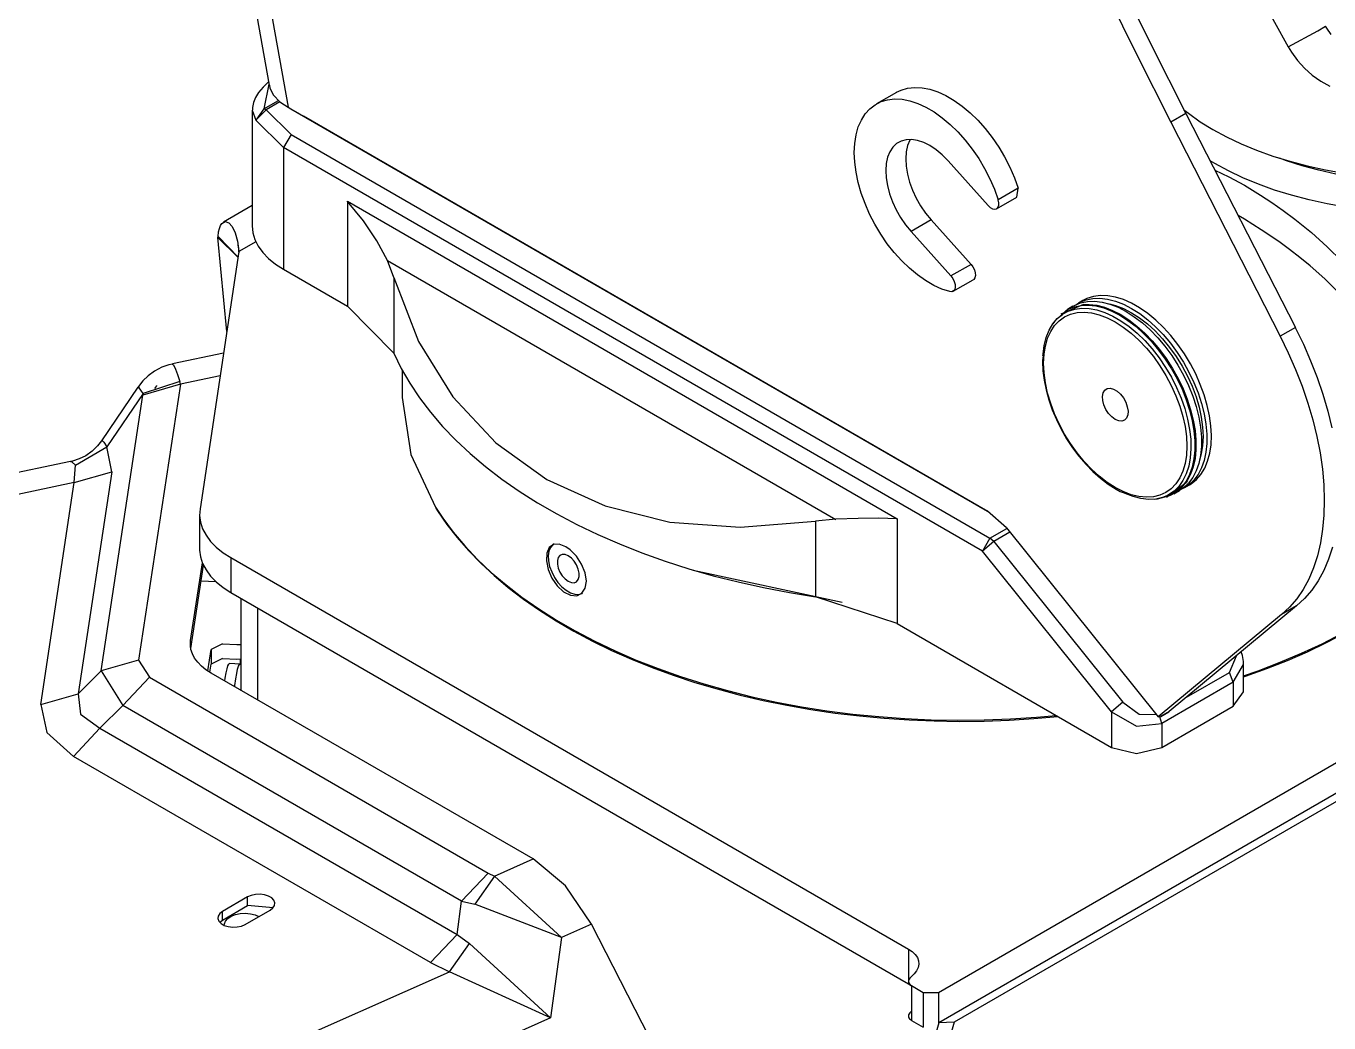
# Model space of a CAD drawing. Extents: x 0 to 258, y 0 to 184.
# Drawn here: x 30.64 to 49, y 73.99 to 88.03 of the extents above; entities that cross this region are included whole.
import ezdxf

# ---------------------------------------------------------------- set-up
doc = ezdxf.new("R2010")
doc.units = 0

msp = doc.modelspace()

# ---------------------------------------------------------------- linework, layer by layer
for p, q in [((23.616276, 146.147016), (34.068892, 87.199246)), ((23.861544, 145.963131), (34.33665, 86.887567)), ((46.741095, 90.764238), (48.430457, 87.737937)), ((46.029377, 88.715532), (46.503034, 87.75499)), ((45.817248, 88.593072), (46.290902, 87.63253)), ((48.430531, 87.738035), (48.846173, 87.964381)), ((48.846173, 87.964381), (48.954419, 88.03051)), ((48.971559, 88.001348), (48.954414, 88.030487)), ((49.035387, 87.913237), (48.971559, 88.001348)), ((46.503034, 87.75499), (46.986861, 86.798091)), ((46.290902, 87.63253), (46.774729, 86.675631)), ((48.430531, 87.738035), (48.475333, 87.663531)), ((48.475333, 87.663531), (48.561045, 87.545405)), ((48.561045, 87.545405), (48.659046, 87.437194)), ((48.659046, 87.437194), (48.76816, 87.340203)), ((34.061129, 87.243418), (33.985451, 87.171854)), ((34.066447, 87.213428), (33.99283, 86.864763)), ((48.76816, 87.340203), (48.887112, 87.255571)), ((48.887112, 87.255571), (49.014511, 87.184281)), ((33.8773, 87.022793), (33.848534, 86.95175)), ((33.921641, 87.095191), (33.8773, 87.022793)), ((33.985451, 87.171854), (33.921641, 87.095191)), ((34.073414, 87.199873), (34.079155, 87.157836)), ((34.079155, 87.157836), (34.131122, 87.055961)), ((34.131122, 87.055961), (34.218133, 86.965)), ((42.90861, 87.097117), (42.625771, 86.933869)), ((42.908689, 87.097167), (42.975097, 87.129248)), ((42.975097, 87.129248), (43.066982, 87.156199)), ((43.066982, 87.156199), (43.165827, 87.167152)), ((43.165827, 87.167152), (43.270475, 87.161993)), ((43.270475, 87.161993), (43.379692, 87.1408)), ((43.379692, 87.1408), (43.49219, 87.103795)), ((43.49219, 87.103795), (43.606649, 87.051424)), ((43.606649, 87.051424), (43.721719, 86.984296)), ((33.832619, 86.84788), (33.832619, 85.216726)), ((33.832672, 86.847843), (33.884266, 86.706212)), ((33.834432, 86.882239), (33.834413, 86.848684)), ((33.848534, 86.95175), (33.834432, 86.882239)), ((33.99283, 86.864763), (33.884266, 86.706212)), ((34.029107, 86.851208), (33.884266, 86.706212)), ((34.029107, 86.851208), (33.99283, 86.864755)), ((33.992957, 86.864813), (34.199861, 86.98414)), ((34.029107, 86.851208), (34.378078, 86.502774)), ((34.221821, 86.962444), (34.029205, 86.85132)), ((34.218133, 86.965), (34.336748, 86.887525)), ((34.269711, 86.92699), (34.325008, 86.89524)), ((34.33665, 86.887567), (34.377396, 86.862961)), ((34.377396, 86.862961), (44.193425, 81.196123)), ((34.377396, 86.862961), (34.554137, 86.760832)), ((42.468714, 86.793286), (42.533606, 86.865559)), ((42.533606, 86.865559), (42.608412, 86.923344)), ((42.608412, 86.923344), (42.69225, 86.965966)), ((42.69225, 86.965966), (42.784134, 86.992919)), ((42.784134, 86.992919), (42.88298, 87.003873)), ((42.88298, 87.003873), (42.987628, 86.998713)), ((42.987628, 86.998713), (43.096845, 86.97752)), ((43.096845, 86.97752), (43.209343, 86.940516)), ((43.209343, 86.940516), (43.323802, 86.888142)), ((43.323802, 86.888142), (43.438871, 86.821017)), ((43.721719, 86.984296), (43.836045, 86.90321)), ((43.836045, 86.90321), (43.948284, 86.809116)), ((46.96017, 86.850264), (47.022595, 86.801377)), ((33.884266, 86.706212), (34.272012, 86.319061)), ((44.198981, 81.192948), (34.554137, 86.760832)), ((42.371594, 86.608845), (42.414496, 86.707378)), ((42.414496, 86.707378), (42.468714, 86.793286)), ((43.438871, 86.821017), (43.553198, 86.739927)), ((43.553198, 86.739927), (43.665437, 86.645834)), ((43.948284, 86.809116), (44.057115, 86.703119)), ((44.057115, 86.703119), (44.161252, 86.586472)), ((46.986892, 86.798138), (46.774697, 86.675636)), ((46.774697, 86.675636), (48.31748, 83.662036)), ((46.986892, 86.798138), (48.529676, 83.784538)), ((47.022595, 86.801377), (47.188378, 86.683762)), ((47.188378, 86.683762), (47.368188, 86.572547)), ((34.378078, 86.502774), (34.272012, 86.319061)), ((34.37819, 86.502864), (44.227027, 80.816975)), ((42.321619, 86.378682), (42.340511, 86.49885)), ((42.340511, 86.49885), (42.371594, 86.608845)), ((43.665437, 86.645834), (43.774267, 86.539839)), ((43.774267, 86.539839), (43.878405, 86.42319)), ((44.161252, 86.586472), (44.259476, 86.460546)), ((47.368188, 86.572547), (47.561321, 86.468169)), ((34.272092, 86.318979), (34.272092, 84.604216)), ((44.121194, 80.633354), (34.272092, 86.318979)), ((42.315137, 86.249761), (42.321619, 86.378682)), ((42.857958, 86.324778), (42.815038, 86.260474)), ((42.91142, 86.375033), (42.857958, 86.324778)), ((42.974333, 86.410223), (42.91142, 86.375033)), ((43.045421, 86.429617), (42.974333, 86.410223)), ((43.123235, 86.432845), (43.045421, 86.429617)), ((43.066373, 86.346717), (43.046926, 86.258508)), ((43.09788, 86.423756), (43.066373, 86.346717)), ((43.103224, 86.433572), (43.09788, 86.423756)), ((43.206187, 86.419827), (43.123235, 86.432845)), ((43.292594, 86.390823), (43.206187, 86.419827)), ((43.380695, 86.346432), (43.292594, 86.390823)), ((43.468693, 86.287551), (43.380695, 86.346432)), ((43.554801, 86.215384), (43.468693, 86.287551)), ((43.878405, 86.42319), (43.976628, 86.297264)), ((43.976628, 86.297264), (44.06778, 86.163539)), ((44.259476, 86.460546), (44.350627, 86.326821)), ((44.350627, 86.326821), (44.433635, 86.186872)), ((47.561321, 86.468169), (47.76701, 86.371041)), ((47.76701, 86.371041), (47.984444, 86.281543)), ((42.321117, 86.113601), (42.315137, 86.249761)), ((42.339532, 85.971806), (42.321117, 86.113601)), ((42.783531, 86.183435), (42.764084, 86.095226)), ((42.815038, 86.260474), (42.783531, 86.183435)), ((43.046926, 86.258508), (43.039941, 86.160927)), ((43.039941, 86.160927), (43.04555, 86.055962)), ((43.637266, 86.131397), (43.554801, 86.215384)), ((44.200304, 85.503269), (43.637272, 86.131389)), ((44.06778, 86.163539), (44.150788, 86.02359)), ((44.433635, 86.186872), (44.50752, 86.042349)), ((47.393265, 86.093699), (47.327429, 86.132688)), ((47.984444, 86.281543), (48.212766, 86.200033)), ((48.212766, 86.200033), (48.451079, 86.12683)), ((48.404864, 86.134374), (48.30826, 86.169389)), ((48.62749, 86.062301), (48.404864, 86.134374)), ((48.451079, 86.12683), (48.698435, 86.062225)), ((42.370136, 85.826045), (42.339532, 85.971806)), ((42.764084, 86.095226), (42.757073, 85.997648)), ((42.757073, 85.997648), (42.762682, 85.89268)), ((43.04555, 86.055962), (43.063621, 85.945745)), ((43.063621, 85.945745), (43.093816, 85.832524)), ((44.150788, 86.02359), (44.22467, 85.879067)), ((44.50752, 86.042349), (44.571411, 85.89495)), ((47.586398, 85.989321), (47.393265, 86.093699)), ((47.395147, 86.000511), (47.592041, 85.908232)), ((47.792087, 85.892193), (47.586398, 85.989321)), ((48.859436, 85.998714), (48.62749, 86.062301)), ((48.698435, 86.062225), (48.953861, 86.006472)), ((49.099691, 85.943887), (48.859436, 85.998714)), ((48.953861, 86.006472), (49.216351, 85.959789)), ((42.412578, 85.678032), (42.370136, 85.826045)), ((42.762682, 85.89268), (42.780753, 85.782465)), ((42.780753, 85.782465), (42.810945, 85.669242)), ((43.093816, 85.832524), (43.135506, 85.7186)), ((44.22467, 85.879067), (44.288564, 85.731668)), ((44.624431, 85.746421), (44.341592, 85.583173)), ((44.571411, 85.89495), (44.62456, 85.74641)), ((44.60296, 85.621689), (44.62455, 85.746429)), ((47.592041, 85.908232), (47.811158, 85.789889)), ((48.009522, 85.802695), (47.792087, 85.892193)), ((47.811158, 85.789889), (48.040689, 85.650634)), ((48.237846, 85.721188), (48.009522, 85.802695)), ((35.171939, 85.56333), (42.91787, 81.091612)), ((35.171939, 85.56333), (35.171939, 84.08484)), ((35.173441, 85.56162), (35.172118, 85.563208)), ((35.399705, 85.286938), (35.173441, 85.56162)), ((42.466354, 85.529508), (42.412578, 85.678032)), ((42.810945, 85.669242), (42.852638, 85.555321)), ((42.852638, 85.555321), (42.904977, 85.443016)), ((43.135506, 85.7186), (43.187846, 85.606295)), ((43.187846, 85.606295), (43.249771, 85.497896)), ((44.288564, 85.731668), (44.341713, 85.583128)), ((44.32016, 85.45829), (44.603, 85.621802)), ((44.350511, 85.54242), (44.341832, 85.583157)), ((48.040689, 85.650634), (48.19868, 85.546142)), ((48.476156, 85.647986), (48.237846, 85.721188)), ((48.723512, 85.58338), (48.476156, 85.647986)), ((48.978938, 85.527624), (48.723512, 85.58338)), ((33.832619, 85.503534), (33.424368, 85.26779)), ((42.530838, 85.382228), (42.466354, 85.529508)), ((42.605266, 85.237919), (42.530838, 85.382228)), ((42.904977, 85.443016), (42.9669, 85.334613)), ((43.249771, 85.497896), (43.320018, 85.395608)), ((43.320018, 85.395608), (43.39716, 85.301511)), ((44.200299, 85.503185), (44.231141, 85.474975)), ((44.231141, 85.474975), (44.26327, 85.457168)), ((44.26327, 85.457168), (44.293731, 85.4514)), ((44.293731, 85.4514), (44.31974, 85.4582)), ((44.31974, 85.4582), (44.338896, 85.476933)), ((44.338896, 85.476933), (44.349452, 85.505894)), ((44.349452, 85.505894), (44.350511, 85.54242)), ((48.19868, 85.546142), (48.360099, 85.432284)), ((48.360099, 85.432284), (48.524487, 85.309007)), ((49.241428, 85.480941), (48.978938, 85.527624)), ((33.369329, 85.181086), (33.385363, 85.221382)), ((33.385363, 85.221382), (33.404651, 85.250643)), ((33.404651, 85.250643), (33.450128, 85.27644)), ((33.450128, 85.27644), (33.500089, 85.2603)), ((33.500089, 85.2603), (33.549084, 85.20569)), ((33.549084, 85.20569), (33.592132, 85.117182)), ((33.832672, 85.216633), (33.842092, 85.119679)), ((35.587151, 85.006949), (35.399705, 85.286938)), ((42.688763, 85.09828), (42.605266, 85.237919)), ((42.9669, 85.334613), (43.03715, 85.232326)), ((43.03715, 85.232326), (43.114292, 85.138229)), ((43.39703, 85.301392), (43.114191, 85.138145)), ((43.960063, 84.673272), (43.39703, 85.301392)), ((47.815111, 85.308457), (47.72183, 85.362339)), ((48.048402, 85.161931), (47.815111, 85.308457)), ((48.524487, 85.309007), (48.755175, 85.122547)), ((33.348697, 85.050832), (33.349755, 85.067766)), ((33.35981, 85.057447), (33.348697, 85.050832)), ((33.474109, 83.727653), (33.348697, 85.050832)), ((33.348697, 85.050832), (33.631801, 84.768522)), ((33.349644, 85.067774), (33.357211, 85.129818)), ((33.633124, 84.776989), (33.349755, 85.067766)), ((33.357211, 85.129818), (33.369329, 85.181086)), ((33.592132, 85.117182), (33.624969, 85.000194)), ((33.842092, 85.119679), (33.870267, 85.023945)), ((33.870267, 85.023945), (33.916834, 84.930635)), ((35.735588, 84.729345), (35.587151, 85.006949)), ((42.780346, 84.964959), (42.688763, 85.09828)), ((43.677224, 84.510025), (43.114191, 85.138145)), ((48.294843, 84.994172), (48.048402, 85.161931)), ((48.755175, 85.122547), (48.98038, 84.922134)), ((33.644766, 84.853983), (33.095491, 81.230518)), ((33.624969, 85.000194), (33.644205, 84.860494)), ((33.627618, 84.946703), (33.627591, 84.945645)), ((33.627591, 84.945645), (33.632698, 84.918763)), ((33.632698, 84.918763), (33.637804, 84.881637)), ((33.637804, 84.881637), (33.6418, 84.834742)), ((33.644236, 84.860597), (33.644766, 84.853983)), ((33.644236, 84.850808), (33.644236, 84.860597)), ((33.883949, 84.992095), (33.644766, 84.853983)), ((33.916834, 84.930635), (33.981207, 84.84092)), ((33.981207, 84.84092), (34.062574, 84.755931)), ((42.878937, 84.83952), (42.780346, 84.964959)), ((42.983379, 84.723443), (42.878937, 84.83952)), ((48.446555, 84.883478), (48.294843, 84.994172)), ((48.594605, 84.769268), (48.446555, 84.883478)), ((48.98038, 84.922134), (49.19093, 84.71405)), ((34.062574, 84.755931), (34.159911, 84.676733)), ((34.159911, 84.676733), (34.271999, 84.604327)), ((35.7355, 84.729364), (42.052949, 81.082352)), ((35.826027, 84.488866), (35.735588, 84.729345)), ((43.092437, 84.618094), (42.983379, 84.723443)), ((43.960063, 84.673272), (43.677224, 84.510025)), ((43.960179, 84.673304), (43.986908, 84.637278)), ((43.986908, 84.637278), (44.007069, 84.596747)), ((48.738614, 84.652648), (48.594605, 84.769268)), ((48.944283, 84.471134), (48.738614, 84.652648)), ((34.272092, 84.604216), (35.171939, 84.08484)), ((35.825988, 84.488858), (35.825988, 83.422324)), ((35.826027, 84.488866), (36.176403, 83.587477)), ((43.204829, 84.524709), (43.092437, 84.618094)), ((43.319235, 84.444392), (43.204829, 84.524709)), ((43.677337, 84.510022), (43.704066, 84.473996)), ((43.704066, 84.473996), (43.724227, 84.433465)), ((43.707386, 84.294919), (43.990225, 84.458166)), ((43.997253, 84.462969), (43.990453, 84.458259)), ((44.013736, 84.485326), (43.997253, 84.462969)), ((44.007069, 84.596747), (44.018816, 84.55543)), ((44.021197, 84.517115), (44.013736, 84.485326)), ((44.018816, 84.55543), (44.021197, 84.517115)), ((49.13574, 84.279729), (48.944283, 84.471134)), ((43.434307, 84.378088), (43.319235, 84.444392)), ((43.548689, 84.326573), (43.434307, 84.378088)), ((43.661037, 84.290458), (43.548689, 84.326573)), ((43.69044, 84.288839), (43.661156, 84.290426)), ((43.714411, 84.299686), (43.69044, 84.288839)), ((43.730894, 84.322044), (43.714411, 84.299686)), ((43.724227, 84.433465), (43.735974, 84.392148)), ((43.738356, 84.353833), (43.730894, 84.322044)), ((43.735974, 84.392148), (43.738356, 84.353833)), ((35.826027, 83.422422), (35.171999, 84.084776)), ((45.544148, 84.108523), (45.226444, 83.971376)), ((45.396219, 84.084575), (45.319226, 84.04039)), ((45.396151, 84.084644), (45.416682, 84.095862)), ((45.416547, 84.077138), (45.511411, 84.096637)), ((45.416682, 84.095862), (45.504212, 84.131187)), ((45.435121, 84.104916), (45.492686, 84.139743)), ((45.536184, 84.165538), (45.472155, 84.128496)), ((45.492686, 84.139743), (45.580218, 84.175068)), ((45.504212, 84.131187), (45.599268, 84.150739)), ((45.511411, 84.096637), (45.612677, 84.100183)), ((45.593344, 84.193795), (45.536197, 84.165487)), ((45.544148, 84.108523), (45.623877, 84.109845)), ((45.580218, 84.175068), (45.675275, 84.194621)), ((45.684242, 84.222381), (45.593344, 84.193795)), ((45.599268, 84.150739), (45.700736, 84.154285)), ((45.612677, 84.100183), (45.719151, 84.087695)), ((45.623877, 84.109845), (45.730568, 84.097357)), ((45.675275, 84.194621), (45.776743, 84.198166)), ((45.782193, 84.235081), (45.684242, 84.222381)), ((45.700736, 84.154285), (45.807426, 84.141797)), ((45.719151, 84.087695), (45.829588, 84.05935)), ((45.730568, 84.097357), (45.841227, 84.068954)), ((45.776743, 84.198166), (45.883433, 84.185651)), ((45.886055, 84.23172), (45.782193, 84.235081)), ((45.807426, 84.141797), (45.918086, 84.113394)), ((45.883433, 84.185651), (45.994092, 84.157248)), ((45.994606, 84.212353), (45.886055, 84.23172)), ((45.909757, 84.116023), (45.997884, 84.093296)), ((45.918086, 84.113394), (46.03142, 84.069422)), ((45.994092, 84.157248), (46.107424, 84.11328)), ((46.106577, 84.177208), (45.994606, 84.212353)), ((45.997884, 84.093296), (46.109284, 84.050841)), ((46.220652, 84.126697), (46.106577, 84.177208)), ((46.107424, 84.11328), (46.222102, 84.054257)), ((46.335494, 84.061411), (46.220652, 84.126697)), ((45.112004, 83.83429), (45.17488, 83.909125)), ((45.303211, 84.027462), (45.141262, 83.875782)), ((45.17488, 83.909125), (45.24796, 83.969405)), ((45.202513, 83.880021), (45.277998, 83.933985)), ((45.24796, 83.969405), (45.259179, 83.976787)), ((45.259134, 83.976787), (45.330307, 84.014402)), ((45.277998, 83.933985), (45.362464, 83.972389)), ((45.303211, 84.027462), (45.329193, 84.041882)), ((45.329193, 84.041882), (45.416547, 84.077138)), ((45.330307, 84.014402), (45.421024, 84.043567)), ((45.362464, 83.972389), (45.454851, 83.994747)), ((45.421024, 84.043567), (45.518957, 84.056558)), ((45.454851, 83.994747), (45.553998, 84.000779)), ((45.518957, 84.056558), (45.622919, 84.053198)), ((45.553998, 84.000779), (45.658657, 83.990434)), ((45.622919, 84.053198), (45.731645, 84.03354)), ((45.658657, 83.990434), (45.767509, 83.963806)), ((45.731645, 84.03354), (45.84382, 83.997813)), ((45.767509, 83.963806), (45.879189, 83.921248)), ((45.829588, 84.05935), (45.942692, 84.015469)), ((45.841227, 84.068954), (45.954561, 84.024983)), ((45.84382, 83.997813), (45.958077, 83.946458)), ((45.879189, 83.921248), (45.992293, 83.863289)), ((45.942692, 84.015469), (46.05714, 83.956565)), ((45.954561, 84.024983), (46.069237, 83.965963)), ((45.958077, 83.946458), (46.073033, 83.880095)), ((46.03142, 84.069422), (46.146095, 84.010402)), ((46.05714, 83.956565), (46.171588, 83.883331)), ((46.069237, 83.965963), (46.183915, 83.89258)), ((46.109284, 84.050841), (46.222102, 83.993029)), ((46.146095, 84.010402), (46.260774, 83.93702)), ((46.222102, 84.054257), (46.33678, 83.980874)), ((46.222102, 83.993029), (46.33492, 83.920584)), ((46.260774, 83.93702), (46.374108, 83.850139)), ((46.33492, 83.920584), (46.44632, 83.834417)), ((46.449757, 83.982113), (46.335494, 84.061411)), ((46.33678, 83.980874), (46.450112, 83.893993)), ((46.562102, 83.889734), (46.449757, 83.982113)), ((45.019789, 83.644761), (45.060099, 83.745811)), ((45.038813, 83.632493), (45.082165, 83.728322)), ((45.060099, 83.745811), (45.112004, 83.83429)), ((45.082165, 83.728322), (45.13696, 83.811179)), ((45.141161, 83.875819), (45.112851, 83.835338)), ((45.13696, 83.811179), (45.202513, 83.880021)), ((45.992293, 83.863289), (46.105394, 83.79066)), ((46.073033, 83.880095), (46.187291, 83.799529)), ((46.105394, 83.79066), (46.217075, 83.704277)), ((46.171588, 83.883331), (46.284692, 83.796624)), ((46.183915, 83.89258), (46.297249, 83.805699)), ((46.187291, 83.799529), (46.299466, 83.705745)), ((46.284692, 83.796624), (46.395129, 83.697461)), ((46.297249, 83.805699), (46.407908, 83.706338)), ((46.374108, 83.850139), (46.484767, 83.750777)), ((46.44632, 83.834417), (46.5549, 83.735614)), ((46.450112, 83.893993), (46.560771, 83.794632)), ((46.484767, 83.750777), (46.591455, 83.6401)), ((46.5549, 83.735614), (46.659294, 83.625415)), ((46.560771, 83.794632), (46.667461, 83.683954)), ((46.671213, 83.785358), (46.562102, 83.889734)), ((46.775808, 83.670209), (46.671213, 83.785358)), ((48.529676, 83.784538), (48.31748, 83.662036)), ((48.529546, 83.78448), (48.64265, 83.552112)), ((36.176403, 83.587477), (36.659877, 82.809001)), ((44.991569, 83.532367), (45.019789, 83.644761)), ((45.007454, 83.524895), (45.038813, 83.632493)), ((46.217075, 83.704277), (46.32593, 83.605225)), ((46.299466, 83.705745), (46.408194, 83.599875)), ((46.32593, 83.605225), (46.430588, 83.494748)), ((46.395129, 83.697461), (46.501605, 83.587006)), ((46.407908, 83.706338), (46.514596, 83.59566)), ((46.408194, 83.599875), (46.512154, 83.483207)), ((46.501605, 83.587006), (46.602866, 83.466552)), ((46.514596, 83.59566), (46.616063, 83.474963)), ((46.591455, 83.6401), (46.692922, 83.519402)), ((46.659294, 83.625415), (46.758192, 83.505205)), ((46.667461, 83.683954), (46.768929, 83.563257)), ((46.768929, 83.563257), (46.863986, 83.433958)), ((46.874662, 83.545635), (46.775808, 83.670209)), ((46.966617, 83.413101), (46.874662, 83.545635)), ((48.317414, 83.66202), (48.430518, 83.429653)), ((48.64265, 83.552112), (48.745467, 83.317044)), ((33.427807, 83.422324), (32.708935, 83.271247)), ((35.826027, 83.422422), (35.929805, 83.209295)), ((44.97068, 83.368693), (44.967479, 83.30555)), ((44.973921, 83.381406), (44.975773, 83.409994)), ((44.975773, 83.409994), (44.991569, 83.532367)), ((44.982134, 83.279946), (44.988484, 83.406885)), ((44.988484, 83.406885), (45.007454, 83.524895)), ((46.430588, 83.494748), (46.529733, 83.374233)), ((46.512154, 83.483207), (46.610087, 83.357154)), ((46.529733, 83.374233), (46.62212, 83.245201)), ((46.602866, 83.466552), (46.697732, 83.337512)), ((46.610087, 83.357154), (46.700804, 83.223252)), ((46.616063, 83.474963), (46.71112, 83.345664)), ((46.692922, 83.519402), (46.787979, 83.390103)), ((46.758192, 83.505205), (46.850346, 83.376498)), ((46.787979, 83.390103), (46.875511, 83.253716)), ((46.850346, 83.376498), (46.9346, 83.24091)), ((46.863986, 83.433958), (46.951518, 83.29757)), ((47.050593, 83.274155), (46.966617, 83.413101)), ((48.430518, 83.429653), (48.533335, 83.194584)), ((32.456081, 83.169962), (32.366372, 83.104914)), ((32.559221, 83.223876), (32.456081, 83.169962)), ((32.657789, 83.258769), (32.559221, 83.223876)), ((32.709311, 83.269617), (32.657789, 83.258769)), ((32.708554, 83.269458), (32.720725, 83.256917)), ((32.720725, 83.256917), (32.750827, 83.197098)), ((32.750827, 83.197098), (32.778973, 83.124049)), ((35.929805, 83.209295), (36.050627, 82.999184)), ((35.942933, 83.184728), (35.942933, 82.79976)), ((44.967479, 83.30555), (44.972744, 83.176288)), ((44.972744, 83.176288), (44.98936, 83.042232)), ((44.988484, 83.145673), (44.982134, 83.279946)), ((46.62212, 83.245201), (46.706588, 83.109275)), ((46.697732, 83.337512), (46.785087, 83.2014)), ((46.700804, 83.223252), (46.783203, 83.083118)), ((46.71112, 83.345664), (46.798652, 83.209276)), ((46.785087, 83.2014), (46.863909, 83.059811)), ((46.798652, 83.209276), (46.87763, 83.067402)), ((46.875511, 83.253716), (46.954489, 83.111841)), ((46.9346, 83.24091), (47.009895, 83.100149)), ((46.951518, 83.29757), (47.030496, 83.155696)), ((47.125608, 83.130428), (47.050593, 83.274155)), ((48.533335, 83.194584), (48.625373, 82.957941)), ((48.745467, 83.317044), (48.837502, 83.080401)), ((32.290376, 83.031839), (32.227614, 82.953221)), ((32.818473, 82.986291), (32.229511, 79.100096)), ((32.818375, 82.986344), (32.290064, 82.833658)), ((32.366372, 83.104914), (32.290376, 83.031839)), ((32.80917, 83.025116), (32.292543, 82.854531)), ((32.778973, 83.124049), (32.809167, 83.025116)), ((32.818375, 82.986344), (32.809167, 83.025116)), ((33.379653, 83.104295), (32.818473, 82.986291)), ((36.050627, 82.999184), (36.188231, 82.792542)), ((45.007454, 83.005754), (44.988484, 83.145673)), ((44.98936, 83.042232), (45.017075, 82.904821)), ((45.038813, 82.86195), (45.007454, 83.005754)), ((46.706588, 83.109275), (46.782073, 82.968159)), ((46.783203, 83.083118), (46.856284, 82.93846)), ((46.863909, 83.059811), (46.933269, 82.914404)), ((46.87763, 83.067402), (46.947134, 82.921701)), ((46.954489, 83.111841), (47.023992, 82.96614)), ((47.009895, 83.100149), (47.075284, 82.955986)), ((47.030496, 83.155696), (47.099996, 83.009995)), ((47.099996, 83.009995), (47.159207, 82.862178)), ((47.19078, 82.983608), (47.125608, 83.130428)), ((47.245345, 82.835413), (47.19078, 82.983608)), ((48.837502, 83.080401), (48.918322, 82.843318)), ((31.701139, 78.947432), (32.290101, 82.833627)), ((32.221309, 82.944222), (31.708283, 82.188573)), ((32.292482, 82.854529), (31.782366, 82.103113)), ((32.227614, 82.953221), (32.221873, 82.943828)), ((32.237462, 82.934131), (32.222089, 82.943683)), ((32.26183, 82.904188), (32.237462, 82.934131)), ((32.292543, 82.854531), (32.26183, 82.904188)), ((32.290064, 82.833658), (32.292445, 82.854534)), ((32.291159, 82.852148), (32.302536, 82.841564)), ((32.481889, 82.96387), (32.455177, 82.9273)), ((32.482947, 82.965458), (32.481889, 82.96387)), ((35.942952, 82.799776), (36.068129, 81.994118)), ((36.659877, 82.809001), (37.265999, 82.159471)), ((45.017075, 82.904821), (45.055548, 82.765505)), ((45.082165, 82.716067), (45.038813, 82.86195)), ((45.812406, 82.814847), (45.822407, 82.864599)), ((45.815766, 82.756342), (45.812406, 82.814847)), ((45.822407, 82.864599), (45.845002, 82.901905)), ((45.845002, 82.901905), (45.87852, 82.923998)), ((45.87852, 82.923998), (45.920475, 82.929236)), ((45.920475, 82.929236), (45.967758, 82.917251)), ((45.967758, 82.917251), (46.016865, 82.888903)), ((46.016865, 82.888903), (46.064149, 82.846308)), ((46.064149, 82.846308), (46.106104, 82.792624)), ((46.782073, 82.968159), (46.847624, 82.823631)), ((46.847624, 82.823631), (46.902422, 82.677507)), ((46.856284, 82.93846), (46.919157, 82.791032)), ((46.933269, 82.914404), (46.992361, 82.766883)), ((46.947134, 82.921701), (47.006342, 82.773884)), ((47.023992, 82.96614), (47.083201, 82.818323)), ((47.075284, 82.955986), (47.129942, 82.81023)), ((47.083201, 82.818323), (47.131424, 82.670122)), ((47.129942, 82.81023), (47.173183, 82.664714)), ((47.159207, 82.862178), (47.20743, 82.71398)), ((47.288665, 82.687582), (47.245345, 82.835413)), ((48.625373, 82.957941), (48.70619, 82.720859)), ((48.918322, 82.843318), (48.987532, 82.606935)), ((36.188231, 82.792542), (36.342321, 82.589813)), ((45.055548, 82.765505), (45.104337, 82.625741)), ((45.13696, 82.569946), (45.082165, 82.716067)), ((45.104337, 82.625741), (45.162894, 82.486986)), ((45.832197, 82.693416), (45.815766, 82.756342)), ((45.860515, 82.630744), (45.832197, 82.693416)), ((45.898604, 82.572967), (45.860515, 82.630744)), ((46.106104, 82.792624), (46.139621, 82.731834)), ((46.139621, 82.731834), (46.162216, 82.668445)), ((46.162216, 82.668445), (46.172218, 82.60716)), ((46.902422, 82.677507), (46.945771, 82.531626)), ((46.919157, 82.791032), (46.971065, 82.642624)), ((46.971065, 82.642624), (47.011372, 82.495035)), ((46.992361, 82.766883), (47.040486, 82.618981)), ((47.006342, 82.773884), (47.054565, 82.625683)), ((47.040486, 82.618981), (47.077084, 82.472429)), ((47.054565, 82.625683), (47.091236, 82.478837)), ((47.131424, 82.670122), (47.168095, 82.523276)), ((47.173183, 82.664714), (47.204464, 82.521273)), ((47.20743, 82.71398), (47.244099, 82.567131)), ((47.32023, 82.541847), (47.288665, 82.687582)), ((48.70619, 82.720859), (48.775399, 82.484475)), ((36.342321, 82.589813), (36.512567, 82.39144)), ((45.202513, 82.425417), (45.13696, 82.569946)), ((45.162894, 82.486986), (45.230588, 82.350691)), ((45.943644, 82.524377), (45.898604, 82.572967)), ((45.992293, 82.488571), (45.943644, 82.524377)), ((46.040976, 82.468235), (45.99233, 82.488608)), ((46.086016, 82.464822), (46.040976, 82.468235)), ((46.124108, 82.478607), (46.086016, 82.464822)), ((46.152427, 82.508584), (46.124108, 82.478607)), ((46.168857, 82.552521), (46.152427, 82.508584)), ((46.172218, 82.60716), (46.168857, 82.552521)), ((46.945771, 82.531626), (46.977132, 82.387823)), ((47.011372, 82.495035), (47.039592, 82.350059)), ((47.077084, 82.472429), (47.101716, 82.328945)), ((47.091236, 82.478837), (47.115922, 82.335065)), ((47.168095, 82.523276), (47.19278, 82.379504)), ((47.204464, 82.521273), (47.223382, 82.381706)), ((47.244099, 82.567131), (47.268784, 82.423362)), ((47.339695, 82.399922), (47.320249, 82.541853)), ((48.775399, 82.484475), (48.832668, 82.249922)), ((48.987532, 82.606935), (49.044801, 82.372384)), ((36.512567, 82.39144), (36.698596, 82.197844)), ((45.277998, 82.284302), (45.202513, 82.425417)), ((45.230588, 82.350691), (45.306698, 82.218278)), ((45.362464, 82.148373), (45.277998, 82.284302)), ((46.977132, 82.387823), (46.996103, 82.247903)), ((46.996103, 82.247903), (47.002453, 82.11363)), ((47.039592, 82.350059), (47.055388, 82.209457)), ((47.101716, 82.328945), (47.114099, 82.190216)), ((47.115922, 82.335065), (47.128331, 82.196056)), ((47.19278, 82.379504), (47.205189, 82.240495)), ((47.223382, 82.381706), (47.229706, 82.247771)), ((47.229706, 82.247771), (47.223382, 82.12115)), ((47.268784, 82.423362), (47.281193, 82.28435)), ((47.281193, 82.28435), (47.281193, 82.15173)), ((47.346786, 82.263464), (47.339695, 82.399922)), ((47.341442, 82.134072), (47.346786, 82.263464)), ((48.832668, 82.249922), (48.877724, 82.018327)), ((31.343306, 81.847211), (31.782442, 82.10314)), ((31.65344, 82.117678), (31.573856, 82.040918)), ((31.70773, 82.188277), (31.65344, 82.117678)), ((31.711987, 82.185134), (31.712251, 82.185663)), ((31.712235, 82.185793), (31.715728, 82.193254)), ((31.715728, 82.193254), (31.74208, 82.169891)), ((31.74208, 82.169891), (31.782442, 82.103121)), ((31.852732, 81.751969), (31.782442, 82.10314)), ((36.698596, 82.197844), (36.90001, 82.009451)), ((37.265999, 82.159471), (37.984319, 81.644918)), ((45.306698, 82.218278), (45.390425, 82.091135)), ((45.454851, 82.019341), (45.362464, 82.148373)), ((45.390425, 82.091135), (45.480894, 81.970607)), ((47.002453, 82.11363), (46.996103, 81.986689)), ((47.058563, 82.07493), (47.049064, 81.948118)), ((47.055388, 82.209457), (47.058563, 82.07493)), ((47.114099, 82.190216), (47.114099, 82.057861)), ((47.128331, 82.196056), (47.128331, 82.063436)), ((47.205189, 82.107876), (47.19278, 81.983201)), ((47.223382, 82.12115), (47.204464, 82.003437)), ((47.205189, 82.240495), (47.205189, 82.107876)), ((47.281193, 82.15173), (47.268784, 82.027056)), ((47.323715, 82.013269), (47.341442, 82.134072)), ((31.271456, 81.896209), (20.811961, 79.698318)), ((31.299973, 81.901519), (31.270435, 81.896016)), ((31.271985, 81.89277), (31.270927, 81.893034)), ((31.293543, 81.887912), (31.272112, 81.892833)), ((31.343306, 81.847211), (31.293543, 81.887912)), ((31.39373, 81.932777), (31.299973, 81.901519)), ((31.48603, 81.979071), (31.39373, 81.932777)), ((31.573856, 82.040918), (31.48603, 81.979071)), ((36.068129, 81.994118), (36.411706, 81.25472)), ((36.90001, 82.009451), (37.11637, 81.826666)), ((45.553998, 81.898829), (45.454851, 82.019341)), ((45.480894, 81.970607), (45.577173, 81.857961)), ((45.658657, 81.788352), (45.553998, 81.898829)), ((46.996103, 81.986689), (46.977132, 81.868679)), ((47.049064, 81.948118), (47.027024, 81.830556)), ((47.101716, 81.933439), (47.077084, 81.818403)), ((47.115922, 81.938762), (47.091236, 81.823494)), ((47.114099, 82.057861), (47.101716, 81.933439)), ((47.128331, 82.063436), (47.115922, 81.938762)), ((47.19278, 81.983201), (47.168095, 81.867933)), ((47.204464, 82.003437), (47.180043, 81.915587)), ((47.244099, 81.911788), (47.20743, 81.80728)), ((47.268784, 82.027056), (47.244099, 81.911788)), ((47.252137, 81.802965), (47.293833, 81.902467)), ((47.293833, 81.902467), (47.323715, 82.013269)), ((48.877724, 82.018327), (48.91035, 81.790802)), ((31.32442, 81.599284), (31.343311, 81.847211)), ((31.32442, 81.599284), (31.852732, 81.751969)), ((31.852745, 81.752011), (31.378877, 78.625963)), ((37.11637, 81.826666), (37.34721, 81.64988)), ((45.577173, 81.857961), (45.678281, 81.754395)), ((45.767509, 81.689297), (45.658657, 81.788352)), ((45.678281, 81.754395), (45.783199, 81.661019)), ((46.945771, 81.761084), (46.902422, 81.665255)), ((46.977132, 81.868679), (46.945771, 81.761084)), ((46.992711, 81.723672), (46.946533, 81.628763)), ((47.040486, 81.714105), (46.992361, 81.621768)), ((47.027024, 81.830556), (46.992711, 81.723672)), ((47.054565, 81.718986), (47.006342, 81.626461)), ((47.077084, 81.818403), (47.040486, 81.714105)), ((47.091236, 81.823494), (47.054565, 81.718986)), ((47.131424, 81.763426), (47.083201, 81.670901)), ((47.159207, 81.714755), (47.099996, 81.635301)), ((47.168095, 81.867933), (47.131424, 81.763426)), ((47.135392, 81.642389), (47.199117, 81.715933)), ((47.20743, 81.80728), (47.159207, 81.714755)), ((47.199117, 81.715933), (47.252137, 81.802965)), ((48.91035, 81.790802), (48.930379, 81.568433)), ((31.324373, 81.599347), (21.120465, 79.455166)), ((30.850769, 78.473299), (31.324373, 81.599347)), ((37.34721, 81.64988), (37.592034, 81.479478)), ((37.984319, 81.644918), (38.804389, 81.271377)), ((45.879189, 81.602914), (45.767509, 81.689297)), ((45.783199, 81.661019), (45.890879, 81.578839)), ((45.992293, 81.530286), (45.879189, 81.602914)), ((45.890879, 81.578839), (46.002657, 81.507394)), ((46.105394, 81.472326), (45.992293, 81.530283)), ((46.782073, 81.513553), (46.706588, 81.459589)), ((46.713073, 81.396184), (46.990832, 81.602895)), ((46.847624, 81.582398), (46.782073, 81.513553)), ((46.889055, 81.546981), (46.820972, 81.479322)), ((46.902422, 81.665255), (46.847624, 81.582398)), ((46.933269, 81.542472), (46.863909, 81.477149)), ((46.946533, 81.628763), (46.889055, 81.546981)), ((46.954489, 81.525991), (46.896035, 81.486521)), ((46.951518, 81.51916), (46.933076, 81.510111)), ((46.992361, 81.621768), (46.933269, 81.542472)), ((47.030496, 81.569846), (46.951518, 81.51916)), ((47.023992, 81.591447), (46.954489, 81.525991)), ((46.972076, 81.530291), (47.036105, 81.567332)), ((47.006342, 81.626461), (46.990837, 81.602834)), ((47.083201, 81.670901), (47.023992, 81.591447)), ((47.099996, 81.635301), (47.030496, 81.569846)), ((47.036073, 81.567348), (47.061711, 81.583197)), ((47.061711, 81.583197), (47.135392, 81.642389)), ((48.930379, 81.568433), (48.937734, 81.352293)), ((37.592034, 81.479478), (37.85031, 81.31583)), ((46.002649, 81.507394), (46.060598, 81.475792)), ((46.060598, 81.475792), (46.088361, 81.463224)), ((46.130337, 81.4464), (46.100823, 81.460158)), ((46.217075, 81.429765), (46.105394, 81.472326)), ((46.243726, 81.402791), (46.130337, 81.4464)), ((46.32593, 81.40314), (46.217075, 81.429765)), ((46.354343, 81.375052), (46.243726, 81.402791)), ((46.430588, 81.392795), (46.32593, 81.40314)), ((46.460851, 81.363516), (46.354343, 81.375052)), ((46.529733, 81.398828), (46.430588, 81.392795)), ((46.561951, 81.368332), (46.460851, 81.363516)), ((46.62212, 81.421185), (46.529733, 81.398828)), ((46.538424, 81.36572), (46.587637, 81.370218)), ((46.656418, 81.389445), (46.561951, 81.368332)), ((46.587692, 81.370223), (46.776401, 81.42219)), ((46.706588, 81.459589), (46.62212, 81.421185)), ((46.726199, 81.417772), (46.656418, 81.389445)), ((46.743116, 81.426603), (46.726209, 81.417793)), ((46.820972, 81.479322), (46.743116, 81.426603)), ((46.785087, 81.426564), (46.776409, 81.422172)), ((46.863909, 81.477149), (46.785087, 81.426564)), ((46.819147, 81.442185), (46.89614, 81.48637)), ((48.937734, 81.352293), (48.932363, 81.143412)), ((33.089935, 81.154848), (33.089935, 80.665104)), ((33.095539, 81.230399), (33.090194, 81.136038)), ((36.411706, 81.25472), (36.515991, 81.097317)), ((36.416664, 81.241588), (36.441032, 81.201009)), ((36.441032, 81.201009), (36.571945, 81.010986)), ((37.85031, 81.31583), (38.121478, 81.159287)), ((38.121478, 81.159287), (38.404958, 81.010187)), ((38.804389, 81.271377), (39.715758, 81.044878)), ((44.458558, 80.961109), (44.193393, 81.196231)), ((33.090194, 81.136038), (33.102656, 81.041902)), ((33.102656, 81.041902), (33.132811, 80.94911)), ((36.515991, 81.097317), (36.663406, 80.900149)), ((36.571945, 81.010986), (36.717434, 80.824555)), ((38.404958, 81.010187), (38.700134, 80.868855)), ((39.715758, 81.044878), (40.707978, 80.971454)), ((40.707978, 80.971454), (41.770599, 81.057137)), ((42.05284, 81.082471), (41.770599, 81.05715)), ((41.770639, 81.057216), (41.770639, 79.990682)), ((42.368861, 81.092012), (42.052962, 81.08246)), ((42.661008, 81.097859), (42.368861, 81.092012)), ((42.916632, 81.091641), (42.661008, 81.097859)), ((42.917955, 81.091554), (42.916632, 81.091641)), ((42.91787, 81.091612), (42.91787, 79.613122)), ((48.932363, 81.143412), (48.914319, 80.942798)), ((33.132811, 80.94911), (33.180285, 80.858763)), ((33.180285, 80.858763), (33.244515, 80.771938)), ((36.663406, 80.900149), (36.826786, 80.707221)), ((36.717434, 80.824555), (36.877213, 80.642099)), ((38.700134, 80.868855), (39.006368, 80.735592)), ((44.227157, 80.81702), (44.121091, 80.63331)), ((44.227027, 80.816975), (44.464358, 80.954029)), ((44.28019, 80.769996), (44.227157, 80.81702)), ((44.506956, 80.900848), (44.280208, 80.769879)), ((44.458537, 80.961173), (46.598485, 78.299203)), ((48.914319, 80.942798), (48.883656, 80.751409)), ((33.089832, 80.665007), (33.090096, 80.646115)), ((33.090096, 80.646115), (33.102558, 80.551979)), ((33.244515, 80.771938), (33.324736, 80.689666)), ((33.324736, 80.689666), (33.419997, 80.612923)), ((33.419997, 80.612923), (33.529161, 80.542624)), ((36.826786, 80.707221), (37.005763, 80.518962)), ((36.877213, 80.642099), (37.050951, 80.463995)), ((37.980413, 80.604134), (37.975624, 80.497713)), ((38.014909, 80.683734), (37.980413, 80.604134)), ((38.012298, 80.634167), (38.002403, 80.570183)), ((38.034946, 80.686708), (38.012298, 80.634167)), ((38.075724, 80.727747), (38.014909, 80.683734)), ((38.069271, 80.72535), (38.034946, 80.686708)), ((38.084855, 80.73588), (38.069271, 80.72535)), ((38.156715, 80.731742), (38.075724, 80.727747)), ((38.249483, 80.695666), (38.156715, 80.731742)), ((38.249507, 80.695664), (38.249483, 80.695666)), ((38.309702, 80.653883), (38.249507, 80.695664)), ((38.39951, 80.563034), (38.309702, 80.653883)), ((39.006368, 80.735592), (39.322997, 80.61069)), ((39.322997, 80.61069), (39.649342, 80.494417)), ((43.499689, 74.419358), (54.464537, 80.749242)), ((44.28019, 80.769996), (44.121091, 80.63331)), ((45.939144, 78.371434), (44.121194, 80.633354)), ((44.280208, 80.769879), (46.098423, 78.508224)), ((48.883656, 80.751409), (48.840534, 80.570167)), ((49.052667, 80.692626), (48.997295, 80.522399)), ((32.9632, 79.376321), (33.128829, 80.468784)), ((32.965052, 79.265196), (33.142587, 80.437298)), ((33.102558, 80.551979), (33.132713, 80.459185)), ((33.132713, 80.459185), (33.180187, 80.36884)), ((33.529143, 80.542603), (43.079531, 75.029487)), ((33.529143, 80.542603), (33.529143, 80.052595)), ((37.005763, 80.518962), (37.199943, 80.335791)), ((37.050951, 80.463995), (37.238297, 80.2906)), ((37.975624, 80.497713), (38.000918, 80.376497)), ((38.002403, 80.570183), (38.00571, 80.497748)), ((38.00571, 80.497748), (38.022061, 80.420249)), ((38.022061, 80.420249), (38.05071, 80.34131)), ((38.143327, 80.545886), (38.130866, 80.504026)), ((38.130866, 80.504026), (38.130866, 80.452898)), ((38.130866, 80.452898), (38.143327, 80.396637)), ((38.167272, 80.57508), (38.143327, 80.545886)), ((38.200734, 80.589235), (38.167272, 80.57508)), ((38.241011, 80.587119), (38.200734, 80.589235)), ((38.28484, 80.569101), (38.241011, 80.587119)), ((38.328665, 80.536522), (38.28484, 80.569101)), ((38.368943, 80.49203), (38.328665, 80.536522)), ((38.402404, 80.439227), (38.368943, 80.49203)), ((38.473286, 80.450911), (38.39951, 80.563034)), ((38.426349, 80.382395), (38.402404, 80.439227)), ((38.521975, 80.32979), (38.473286, 80.450911)), ((39.649342, 80.494417), (39.98469, 80.387025)), ((48.840534, 80.570167), (48.785163, 80.399937)), ((48.997295, 80.522399), (48.929932, 80.363998)), ((33.180187, 80.36884), (33.244417, 80.282015)), ((33.244417, 80.282015), (33.324639, 80.19974)), ((37.199943, 80.335791), (37.408893, 80.158121)), ((37.238297, 80.2906), (37.438865, 80.122273)), ((38.000918, 80.376497), (38.053861, 80.254226)), ((38.05071, 80.34131), (38.090305, 80.264624)), ((38.053861, 80.254226), (38.129326, 80.144998)), ((38.090305, 80.264624), (38.138994, 80.193774)), ((38.143327, 80.396637), (38.167272, 80.339802)), ((38.167272, 80.339802), (38.200734, 80.287002)), ((38.200734, 80.287002), (38.241011, 80.24251)), ((38.241011, 80.24251), (38.28484, 80.209932)), ((38.402404, 80.203952), (38.426349, 80.233146)), ((38.438811, 80.326134), (38.426349, 80.382395)), ((38.426349, 80.233146), (38.438811, 80.275003)), ((38.438811, 80.275003), (38.438811, 80.326134)), ((38.539517, 80.212776), (38.521975, 80.32979)), ((39.98469, 80.387025), (40.328323, 80.288746)), ((40.046177, 80.368589), (42.142253, 79.917343)), ((40.328323, 80.288746), (40.679496, 80.19979)), ((54.517718, 80.349722), (43.50498, 73.992057)), ((54.603443, 80.280665), (43.723526, 73.999994)), ((48.717802, 80.241539), (48.638777, 80.09573)), ((48.785163, 80.399937), (48.717802, 80.241539)), ((48.929932, 80.363998), (48.850909, 80.218189)), ((33.323562, 80.201026), (33.108456, 80.211874)), ((33.324639, 80.19974), (33.419899, 80.122998)), ((33.419899, 80.122998), (33.529063, 80.052701)), ((33.529143, 80.052595), (43.079531, 74.539479)), ((37.408893, 80.158121), (37.63214, 79.986343)), ((37.438865, 80.122273), (37.652245, 79.959353)), ((38.129326, 80.144998), (38.219506, 80.061683)), ((38.138994, 80.193774), (38.194503, 80.132076)), ((38.194503, 80.132076), (38.254235, 80.082411)), ((38.219506, 80.061683), (38.314521, 80.013966)), ((38.254235, 80.082411), (38.315396, 80.047102)), ((38.28484, 80.209932), (38.328665, 80.191914)), ((38.315396, 80.047102), (38.375126, 80.027814)), ((38.328665, 80.191914), (38.368943, 80.189797)), ((38.368943, 80.189797), (38.402404, 80.203952)), ((38.476316, 80.041403), (38.523642, 80.112801)), ((38.523642, 80.112801), (38.539517, 80.212776)), ((40.679496, 80.19979), (41.037453, 80.120352)), ((41.037453, 80.120352), (41.401413, 80.050603)), ((41.401413, 80.050603), (41.770599, 79.990693)), ((48.638777, 80.09573), (48.548469, 79.963211)), ((48.760601, 80.08567), (48.659441, 79.967076)), ((48.850909, 80.218189), (48.760601, 80.08567)), ((33.671488, 79.970574), (33.671488, 78.675705)), ((37.63214, 79.986343), (37.86919, 79.820847)), ((37.652245, 79.959353), (37.878006, 79.802167)), ((38.314521, 80.013966), (38.403611, 80.00706)), ((38.375126, 80.027814), (38.430635, 80.025433)), ((38.403611, 80.00706), (38.476316, 80.041403)), ((38.430635, 80.025433), (38.479324, 80.040064)), ((38.479324, 80.040064), (38.484801, 80.043054)), ((42.917955, 79.61313), (41.770599, 79.990693)), ((48.547932, 79.862889), (46.754059, 78.374609)), ((48.547932, 79.862889), (48.335737, 79.740387)), ((48.548469, 79.963211), (48.447309, 79.844617)), ((48.659441, 79.967076), (48.547916, 79.862979)), ((33.905909, 79.835372), (33.905909, 78.540503)), ((37.86919, 79.820847), (38.119515, 79.661994)), ((37.878006, 79.802167), (38.115681, 79.651027)), ((48.335737, 79.740387), (46.598485, 78.299203)), ((48.447309, 79.844617), (48.335784, 79.740517)), ((38.115681, 79.651027), (38.364791, 79.506236)), ((38.119515, 79.661994), (38.382558, 79.510144)), ((38.364791, 79.506236), (38.624829, 79.368084)), ((38.382558, 79.510144), (38.657727, 79.365634)), ((42.91787, 79.613122), (45.939144, 77.868991)), ((32.959668, 79.313326), (32.963239, 79.376233)), ((32.967975, 79.25057), (32.959668, 79.313326)), ((32.9632, 79.275515), (32.9632, 79.376321)), ((33.413374, 79.327129), (33.250873, 79.248413)), ((33.413255, 79.327108), (33.612486, 79.317054)), ((33.612613, 79.317067), (33.67151, 79.320877)), ((38.624829, 79.368084), (38.89527, 79.236838)), ((38.657727, 79.365634), (38.944411, 79.228787)), ((48.618078, 79.195809), (48.907543, 79.330691)), ((48.699033, 79.217693), (48.971, 79.347878)), ((48.907543, 79.330691), (49.185649, 79.473314)), ((48.971, 79.347878), (49.232654, 79.485019)), ((32.988084, 79.188708), (32.967975, 79.25057)), ((33.019733, 79.128475), (32.988084, 79.188708)), ((33.062553, 79.070592), (33.019733, 79.128475)), ((33.205293, 78.946902), (33.250801, 79.248527)), ((33.250801, 79.248527), (33.250801, 79.044269)), ((38.89527, 79.236838), (39.175566, 79.112762)), ((38.944411, 79.228787), (39.241969, 79.099908)), ((47.599862, 78.924267), (47.699264, 79.158905)), ((47.782877, 79.163154), (47.765917, 79.216364)), ((47.797403, 79.081705), (47.782877, 79.163154)), ((48.317904, 79.068968), (48.618078, 79.195809)), ((48.417297, 79.094717), (48.699033, 79.217693)), ((31.378877, 78.625963), (31.701139, 78.947432)), ((32.22941, 79.100107), (31.701102, 78.947421)), ((31.701102, 78.947421), (32.007724, 78.461088)), ((32.22941, 79.100107), (32.382723, 78.856942)), ((33.116033, 79.015744), (33.062553, 79.070592)), ((33.179541, 78.964582), (33.116033, 79.015744)), ((33.25232, 78.917716), (33.179541, 78.964582)), ((33.233339, 78.928911), (33.250801, 79.044269)), ((33.413374, 79.122996), (33.250873, 79.04428)), ((33.413255, 79.123115), (33.612486, 79.113061)), ((33.462764, 78.919407), (33.476311, 78.978774)), ((33.476311, 78.978774), (33.489408, 79.020528)), ((33.489408, 79.020528), (33.50187, 79.044102)), ((33.50187, 79.044102), (33.511315, 79.049659)), ((33.66064, 79.042152), (33.511416, 79.049561)), ((33.612317, 78.911869), (33.625864, 78.971236)), ((33.612613, 79.112931), (33.67151, 79.116741)), ((33.625864, 78.971236), (33.638961, 79.012993)), ((33.638961, 79.012993), (33.651422, 79.036567)), ((33.651422, 79.036567), (33.663064, 79.041647)), ((33.663022, 79.115442), (33.663022, 79.041623)), ((33.663064, 79.041647), (33.67161, 79.032466)), ((39.175566, 79.112762), (39.46516, 78.996099)), ((39.241969, 79.099908), (39.549737, 78.979287)), ((39.46516, 78.996099), (39.763464, 78.887078)), ((39.549737, 78.979287), (39.86703, 78.867189)), ((47.652895, 78.787581), (47.79934, 79.039102)), ((47.797614, 79.039348), (47.797403, 79.081705)), ((47.79934, 78.877449), (48.007688, 78.950453)), ((47.799427, 78.654009), (47.799427, 79.040036)), ((47.826795, 78.871338), (48.126356, 78.97919)), ((48.007688, 78.950453), (48.317904, 79.068968)), ((48.126356, 78.97919), (48.417297, 79.094717)), ((32.382723, 78.856942), (32.007724, 78.461088)), ((32.382705, 78.856944), (37.157369, 76.100519)), ((37.789987, 76.298162), (33.252389, 78.917798)), ((33.443238, 78.807502), (33.448926, 78.843231)), ((33.448926, 78.843231), (33.462764, 78.919407)), ((33.584536, 78.743737), (33.598479, 78.835693)), ((33.598479, 78.835693), (33.612317, 78.911869)), ((39.763464, 78.887078), (40.069883, 78.785912)), ((39.86703, 78.867189), (40.193139, 78.763867)), ((40.069883, 78.785912), (40.3838, 78.6928)), ((40.193139, 78.763867), (40.527337, 78.669548)), ((47.652848, 78.787623), (46.646374, 78.206599)), ((46.996947, 78.576222), (47.599931, 78.924148)), ((47.652895, 78.787581), (47.599862, 78.924267)), ((47.652848, 78.787623), (47.652848, 78.450016)), ((47.79934, 78.862421), (47.826795, 78.871338)), ((30.850687, 78.473389), (31.378998, 78.626074)), ((31.378998, 78.626074), (31.410068, 78.336489)), ((33.582155, 78.727307), (33.584536, 78.743737)), ((40.3838, 78.6928), (40.704591, 78.607927)), ((40.527337, 78.669548), (40.868876, 78.584448)), ((40.704591, 78.607927), (41.031608, 78.53146)), ((40.868876, 78.584448), (41.216999, 78.508753)), ((47.652895, 78.450026), (47.79934, 78.654128)), ((30.850687, 78.473389), (30.936785, 78.078411)), ((32.00779, 78.461128), (31.685528, 78.13966)), ((36.782455, 75.704702), (32.00779, 78.461128)), ((41.031608, 78.53146), (41.364197, 78.463549)), ((41.216999, 78.508753), (41.570923, 78.442634)), ((41.364197, 78.463549), (41.701696, 78.404325)), ((41.570923, 78.442634), (41.929859, 78.386238)), ((41.701696, 78.404325), (42.043426, 78.353906)), ((46.098359, 78.508213), (45.93926, 78.371524)), ((46.098359, 78.508213), (46.331179, 78.33753)), ((46.646374, 77.868991), (47.652848, 78.450016)), ((31.410068, 78.336489), (31.685621, 78.139744)), ((41.929859, 78.386238), (42.293013, 78.339687)), ((42.043426, 78.353906), (42.388707, 78.312393)), ((42.293013, 78.339687), (42.659566, 78.303093)), ((42.388707, 78.312393), (42.736845, 78.279868)), ((42.659566, 78.303093), (43.028704, 78.276529)), ((42.736845, 78.279868), (43.087145, 78.256399)), ((43.028704, 78.276529), (43.399605, 78.260071)), ((43.087145, 78.256399), (43.438906, 78.242032)), ((43.399605, 78.260071), (43.771439, 78.253721)), ((43.438906, 78.242032), (43.791426, 78.236767)), ((43.771439, 78.253721), (44.143377, 78.257531)), ((43.791426, 78.236767), (44.143998, 78.240656)), ((44.143377, 78.257531), (44.514587, 78.271475)), ((44.143998, 78.240656), (44.495918, 78.253674)), ((44.495918, 78.253674), (44.846479, 78.275793)), ((44.514587, 78.271475), (44.884243, 78.295526)), ((44.846479, 78.275793), (45.182534, 78.305847)), ((44.884243, 78.295526), (45.158055, 78.319973)), ((45.939144, 78.371434), (45.939144, 77.868991)), ((45.93926, 78.371524), (46.292813, 78.17031)), ((46.331179, 78.33753), (46.571741, 78.332329)), ((46.598485, 78.299203), (46.629705, 78.302907)), ((46.646366, 78.206525), (46.620384, 78.301839)), ((46.754059, 78.374609), (46.629705, 78.302907)), ((46.62983, 78.302997), (46.633005, 78.304056)), ((46.633145, 78.303966), (46.746916, 78.369847)), ((46.754059, 78.374609), (46.746916, 78.369847)), ((30.936785, 78.078411), (31.310622, 77.743891)), ((31.310622, 77.743891), (31.685621, 78.139744)), ((31.685528, 78.13966), (36.718162, 75.234538)), ((46.292813, 78.17031), (46.646366, 78.206525)), ((46.646374, 78.206599), (46.646374, 77.868991)), ((45.93926, 77.86897), (46.292813, 77.782815)), ((46.292813, 77.782815), (46.646366, 77.86897)), ((36.343248, 74.838722), (31.310614, 77.743844)), ((37.247063, 76.057656), (37.789987, 76.298162)), ((38.244217, 75.920103), (37.790046, 76.298141)), ((37.15747, 76.100537), (36.782471, 75.704686)), ((37.24714, 76.057651), (36.967698, 75.661975)), ((37.15747, 76.100537), (37.24714, 76.057651)), ((38.18901, 75.194298), (37.24714, 76.057651)), ((38.61247, 75.381877), (38.244217, 75.920103)), ((33.767003, 75.763175), (33.413255, 75.558917)), ((33.413255, 75.43668), (33.767003, 75.640673)), ((34.12442, 75.610045), (33.766897, 75.640649)), ((33.818192, 75.785294), (33.766923, 75.763149)), ((33.767003, 75.640673), (33.767003, 75.763175)), ((33.878197, 75.798206), (33.818192, 75.785294)), ((33.942075, 75.800852), (33.878197, 75.798206)), ((34.004654, 75.792994), (33.942075, 75.800852)), ((34.060862, 75.775267), (34.004654, 75.792994)), ((34.106145, 75.749126), (34.060862, 75.775267)), ((34.136837, 75.716677), (34.106145, 75.749126)), ((34.123476, 75.609037), (34.145859, 75.643676)), ((34.150437, 75.680551), (34.136837, 75.716677)), ((34.145859, 75.643676), (34.150437, 75.680551)), ((36.718162, 75.234538), (36.782455, 75.704702)), ((36.782471, 75.704686), (36.967698, 75.661975)), ((38.18901, 75.194298), (36.967698, 75.661975)), ((33.352584, 75.494793), (33.348007, 75.457918)), ((33.348007, 75.457918), (33.361606, 75.421792)), ((33.374968, 75.529432), (33.352584, 75.494793)), ((33.413345, 75.559028), (33.374968, 75.529432)), ((33.413255, 75.43668), (33.413255, 75.558917)), ((33.45443, 75.424141), (33.487222, 75.461146)), ((33.487222, 75.461146), (33.534919, 75.492287)), ((33.534919, 75.492287), (33.594519, 75.515623)), ((33.594519, 75.515623), (33.662291, 75.529673)), ((33.662291, 75.529673), (33.73398, 75.533562)), ((33.731549, 75.375297), (34.085032, 75.579555)), ((33.73398, 75.533562), (33.805092, 75.527027)), ((33.805092, 75.527027), (33.871164, 75.510517)), ((33.871164, 75.510517), (33.924805, 75.48689)), ((34.085095, 75.579441), (34.123476, 75.609037)), ((33.361606, 75.421792), (33.392298, 75.389343)), ((33.374023, 75.405943), (33.375081, 75.407002)), ((33.375081, 75.407002), (33.413459, 75.4366)), ((33.392298, 75.389343), (33.437584, 75.363202)), ((33.437258, 75.363353), (33.438581, 75.383594)), ((33.437584, 75.363202), (33.493792, 75.345475)), ((33.438581, 75.383594), (33.45443, 75.424141)), ((33.493792, 75.345475), (33.556368, 75.337617)), ((33.556368, 75.337617), (33.620247, 75.340263)), ((33.620247, 75.340263), (33.680251, 75.353175)), ((33.680251, 75.353175), (33.73152, 75.37532)), ((38.612576, 75.381911), (38.188979, 75.194322)), ((39.63122, 73.391982), (38.612576, 75.381911)), ((36.343205, 74.838643), (36.718207, 75.234493)), ((36.612217, 74.709984), (36.891662, 75.105657)), ((36.718207, 75.234493), (36.891662, 75.105657)), ((38.033859, 74.059152), (36.891662, 75.105657)), ((38.188979, 75.194322), (38.033933, 74.059261)), ((43.079417, 75.029383), (43.132289, 74.993411)), ((43.079531, 75.029487), (43.079531, 74.590014)), ((43.132289, 74.993411), (43.174299, 74.952945)), ((43.174299, 74.952945), (43.204335, 74.90907)), ((43.204335, 74.90907), (43.221585, 74.862958)), ((36.343205, 74.838643), (36.612217, 74.709984)), ((43.193831, 74.723607), (43.15889, 74.680959)), ((43.216267, 74.76897), (43.193831, 74.723607)), ((43.225607, 74.815838), (43.216267, 74.76897)), ((43.221585, 74.862958), (43.225607, 74.815838)), ((32.497534, 72.887423), (36.612328, 74.70987)), ((38.033859, 74.059152), (36.612217, 74.709984)), ((43.080478, 74.593385), (43.077673, 74.579336)), ((43.077673, 74.579336), (43.078996, 74.565207)), ((43.078996, 74.565207), (43.084182, 74.551369)), ((43.079531, 74.563027), (43.079531, 74.539479)), ((43.079531, 74.539479), (43.121599, 74.511962)), ((43.087198, 74.606985), (43.080478, 74.593385)), ((43.084182, 74.551369), (43.093204, 74.538193)), ((43.097676, 74.619764), (43.087198, 74.606985)), ((43.093204, 74.538193), (43.105799, 74.526049)), ((43.158906, 74.681031), (43.097787, 74.619647)), ((43.105799, 74.526049), (43.121647, 74.515254)), ((43.121599, 74.515137), (43.287493, 74.419358)), ((43.121599, 74.515137), (43.121599, 74.025394)), ((43.287493, 74.419358), (43.287493, 73.92935)), ((43.287612, 74.41935), (43.499744, 74.41935)), ((43.499689, 74.419358), (43.499689, 73.988882)), ((38.033933, 74.059261), (33.199472, 71.917726)), ((43.080478, 74.103462), (43.077673, 74.089413)), ((43.077673, 74.089413), (43.078996, 74.075284)), ((43.078996, 74.075284), (43.084182, 74.061446)), ((43.087198, 74.117061), (43.080478, 74.103462)), ((43.084182, 74.061446), (43.093204, 74.048296)), ((43.097676, 74.129841), (43.087198, 74.117061)), ((43.093204, 74.048296), (43.105799, 74.036152)), ((43.121599, 74.153717), (43.097787, 74.129904)), ((43.105799, 74.036152), (43.121647, 74.025357)), ((43.121599, 74.025394), (43.287493, 73.92935)), ((43.504901, 73.992152), (43.448563, 73.794029)), ((43.723526, 73.999994), (43.50498, 73.992057)), ((43.723502, 73.999946), (43.667162, 73.801824))]:
    msp.add_line(p, q)

doc.saveas('drawing.dxf')
